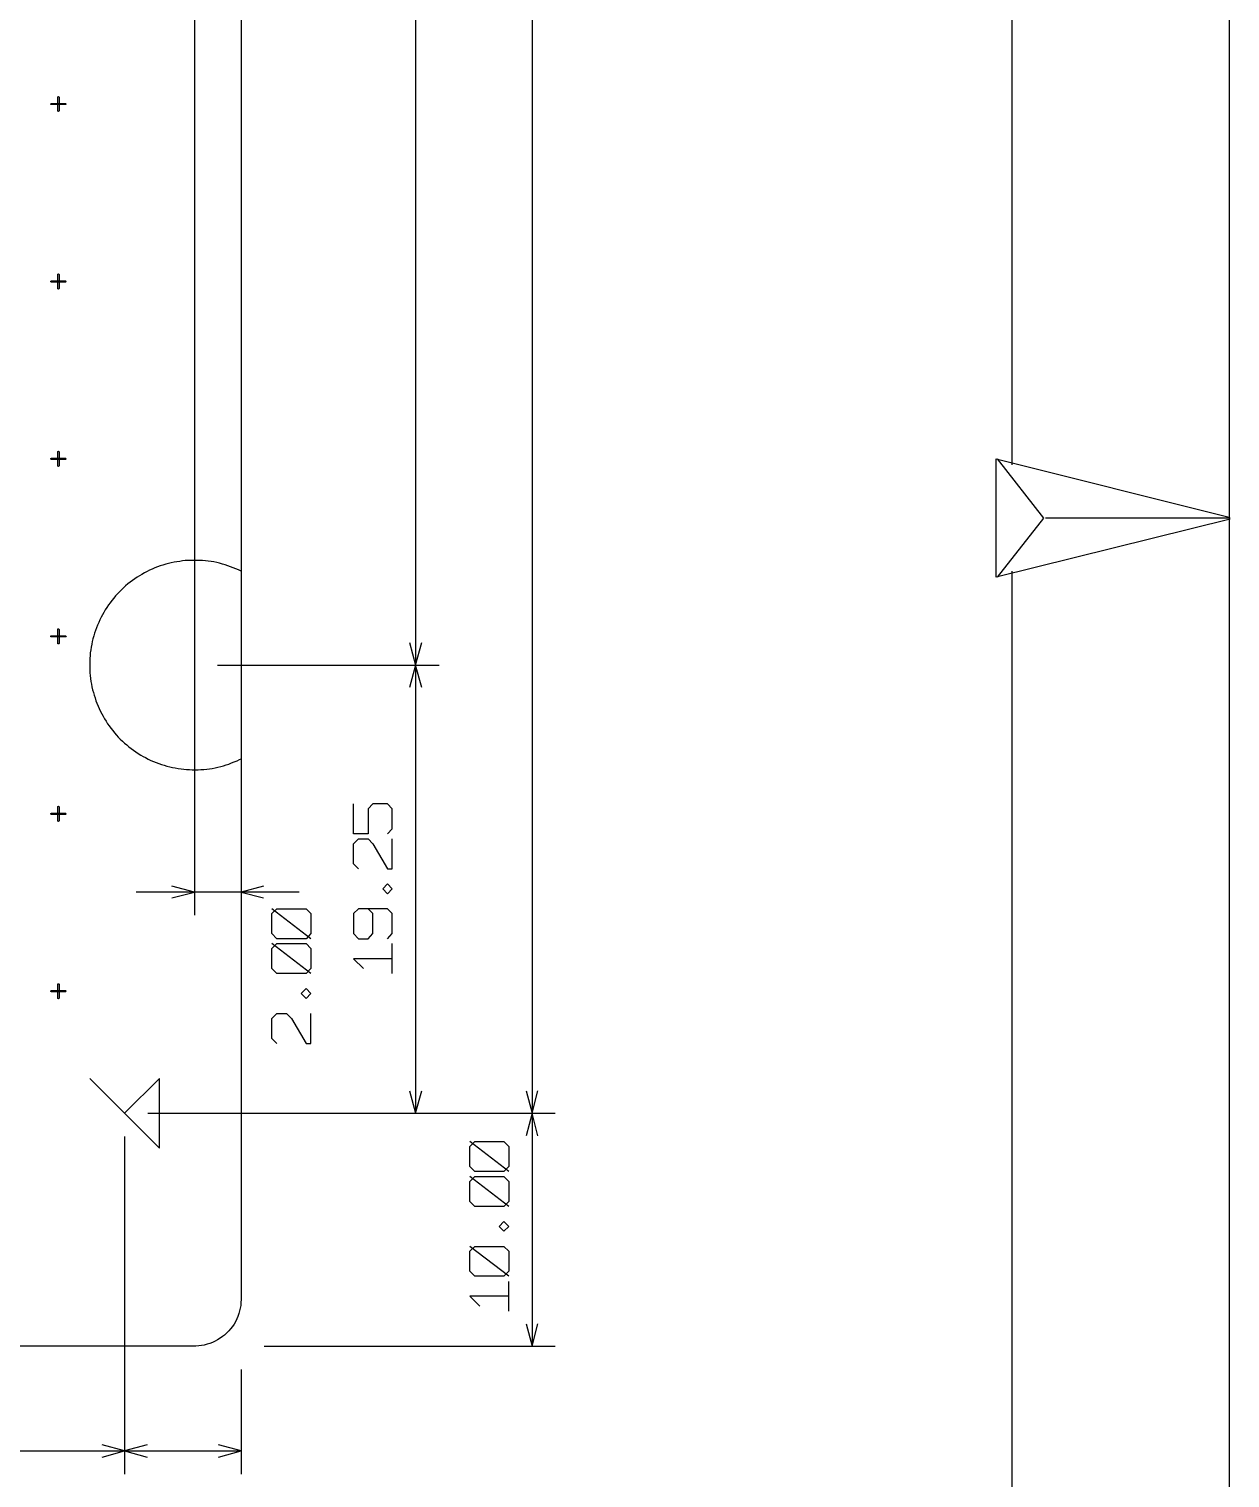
# Model space of a CAD drawing. Extents: x -658 to 530, y -320 to 521.
# Drawn here: x 384.5 to 530.4, y -16 to 160 of the extents above; entities that cross this region are included whole.
import ezdxf

# ---------------------------------------------------------------- set-up
doc = ezdxf.new("R2010")
doc.units = 0
doc.layers.add('1', color=1, linetype='CONTINUOUS')

msp = doc.modelspace()

# ---------------------------------------------------------------- linework, layer by layer
at = {"layer": '1'}
for p, q in [((530.35, -319.52), (530.35, 520.75)), ((503.92, 107.07), (503.92, 492.25)), ((445.6, 381.95), (445.6, 28.3)), ((410.25, 336.05), (410.25, 52.35)), ((431.45, 327.47), (431.45, 82.75)), ((404.57, 324.65), (404.57, 52.35)), ((410.25, 189.55), (410.25, 94.15)), ((388, 151.8), (388.05, 151.83)), ((388, 151.75), (388, 151.8)), ((388, 150.08), (388, 151.75)), ((388.05, 151.83), (388.1, 151.8)), ((388.1, 151.8), (388.13, 151.75)), ((388.13, 151.75), (388.13, 150.08)), ((387.15, 150.95), (387.2, 150.98)), ((387.15, 150.9), (387.15, 150.95)), ((387.15, 150.85), (387.15, 150.9)), ((387.2, 150.85), (387.15, 150.85)), ((387.2, 150.98), (388.9, 150.98)), ((388.9, 150.85), (387.2, 150.85)), ((388, 150.03), (388, 150.08)), ((388.05, 150), (388, 150.03)), ((388.1, 150.03), (388.05, 150)), ((388.13, 150.08), (388.1, 150.03)), ((388.9, 150.98), (388.95, 150.95)), ((388.95, 150.85), (388.9, 150.85)), ((388.95, 150.95), (388.98, 150.9)), ((388.98, 150.9), (388.95, 150.85)), ((387.15, 129.4), (387.2, 129.43)), ((387.15, 129.35), (387.15, 129.4)), ((387.15, 129.3), (387.15, 129.35)), ((387.2, 129.28), (387.15, 129.3)), ((387.2, 129.43), (388.9, 129.43)), ((388.9, 129.28), (387.2, 129.28)), ((388, 130.25), (388.05, 130.28)), ((388, 130.2), (388, 130.25)), ((388, 128.5), (388, 130.2)), ((388.05, 130.28), (388.1, 130.25)), ((388.1, 130.25), (388.13, 130.2)), ((388.13, 130.2), (388.13, 128.5)), ((388.9, 129.43), (388.95, 129.4)), ((388.95, 129.3), (388.9, 129.28)), ((388.95, 129.4), (388.98, 129.35)), ((388.98, 129.35), (388.95, 129.3)), ((388, 128.45), (388, 128.5)), ((388.05, 128.43), (388, 128.45)), ((388.1, 128.45), (388.05, 128.43)), ((388.13, 128.5), (388.1, 128.45)), ((387.15, 107.85), (387.2, 107.88)), ((387.15, 107.8), (387.15, 107.85)), ((387.15, 107.75), (387.15, 107.8)), ((387.2, 107.73), (387.15, 107.75)), ((387.2, 107.88), (388.9, 107.88)), ((388.9, 107.73), (387.2, 107.73)), ((388, 108.7), (388.05, 108.73)), ((388, 108.65), (388, 108.7)), ((388, 106.95), (388, 108.65)), ((388.05, 108.73), (388.1, 108.7)), ((388.1, 108.7), (388.13, 108.65)), ((388.13, 108.65), (388.13, 106.95)), ((388.9, 107.88), (388.95, 107.85)), ((388.95, 107.75), (388.9, 107.73)), ((388.95, 107.85), (388.98, 107.8)), ((388.98, 107.8), (388.95, 107.75)), ((501.98, 93.43), (501.98, 107.8)), ((501.98, 107.8), (530.28, 100.73)), ((507.78, 100.6), (502.13, 107.8)), ((388, 106.9), (388, 106.95)), ((388.05, 106.88), (388, 106.9)), ((388.1, 106.9), (388.05, 106.88)), ((388.13, 106.95), (388.1, 106.9)), ((530.4, 100.48), (501.98, 93.43)), ((502.13, 93.43), (507.78, 100.6)), ((530.4, 100.58), (508, 100.6)), ((401.42, 95.1), (401.1, 95)), ((401.77, 95.17), (401.42, 95.1)), ((402.1, 95.25), (401.77, 95.17)), ((402.45, 95.3), (402.1, 95.25)), ((402.8, 95.35), (402.45, 95.3)), ((403.12, 95.4), (402.8, 95.35)), ((403.47, 95.45), (403.12, 95.4)), ((403.82, 95.47), (403.47, 95.45)), ((404.17, 95.47), (403.82, 95.47)), ((404.52, 95.47), (404.17, 95.47)), ((404.87, 95.47), (404.52, 95.47)), ((405.22, 95.47), (404.87, 95.47)), ((405.57, 95.45), (405.22, 95.47)), ((405.92, 95.42), (405.57, 95.45)), ((406.25, 95.37), (405.92, 95.42)), ((406.6, 95.32), (406.25, 95.37)), ((406.95, 95.27), (406.6, 95.32)), ((407.3, 95.2), (406.95, 95.27)), ((407.62, 95.12), (407.3, 95.2)), ((407.97, 95.02), (407.62, 95.12)), ((397.62, 93.42), (397.32, 93.22)), ((397.92, 93.6), (397.62, 93.42)), ((398.2, 93.77), (397.92, 93.6)), ((398.52, 93.95), (398.2, 93.77)), ((398.82, 94.1), (398.52, 93.95)), ((399.12, 94.27), (398.82, 94.1)), ((399.45, 94.4), (399.12, 94.27)), ((399.77, 94.55), (399.45, 94.4)), ((400.1, 94.67), (399.77, 94.55)), ((400.42, 94.8), (400.1, 94.67)), ((400.75, 94.9), (400.42, 94.8)), ((401.1, 95), (400.75, 94.9)), ((408.3, 94.92), (407.97, 95.02)), ((408.62, 94.82), (408.3, 94.92)), ((408.95, 94.7), (408.62, 94.82)), ((409.27, 94.57), (408.95, 94.7)), ((409.6, 94.45), (409.27, 94.57)), ((409.92, 94.3), (409.6, 94.45)), ((410.25, 94.15), (409.92, 94.3)), ((503.92, -294.63), (503.92, 94.15)), ((395.47, 91.65), (395.22, 91.4)), ((395.72, 91.9), (395.47, 91.65)), ((395.97, 92.12), (395.72, 91.9)), ((396.22, 92.37), (395.97, 92.12)), ((396.5, 92.6), (396.22, 92.37)), ((396.77, 92.8), (396.5, 92.6)), ((397.05, 93.02), (396.77, 92.8)), ((397.32, 93.22), (397.05, 93.02)), ((394.15, 90.05), (393.95, 89.75)), ((394.35, 90.32), (394.15, 90.05)), ((394.55, 90.6), (394.35, 90.32)), ((394.77, 90.87), (394.55, 90.6)), ((395, 91.15), (394.77, 90.87)), ((395.22, 91.4), (395, 91.15)), ((393.1, 88.25), (392.95, 87.92)), ((393.25, 88.55), (393.1, 88.25)), ((393.4, 88.85), (393.25, 88.55)), ((393.57, 89.15), (393.4, 88.85)), ((393.75, 89.45), (393.57, 89.15)), ((393.95, 89.75), (393.75, 89.45)), ((387.15, 86.28), (387.2, 86.3)), ((387.15, 86.23), (387.15, 86.28)), ((387.2, 86.3), (388.9, 86.3)), ((388, 87.13), (388.05, 87.15)), ((388, 87.08), (388, 87.13)), ((388, 85.38), (388, 87.08)), ((388.05, 87.15), (388.1, 87.13)), ((388.1, 87.13), (388.13, 87.08)), ((388.13, 87.08), (388.13, 85.38)), ((388.9, 86.3), (388.95, 86.28)), ((388.95, 86.28), (388.98, 86.23)), ((392.35, 86.3), (392.25, 85.95)), ((392.45, 86.62), (392.35, 86.3)), ((392.55, 86.95), (392.45, 86.62)), ((392.67, 87.27), (392.55, 86.95)), ((392.8, 87.6), (392.67, 87.27)), ((392.95, 87.92), (392.8, 87.6)), ((387.15, 86.18), (387.15, 86.23)), ((387.2, 86.18), (387.15, 86.18)), ((388.9, 86.18), (387.2, 86.18)), ((388, 85.33), (388, 85.38)), ((388.05, 85.33), (388, 85.33)), ((388.1, 85.33), (388.05, 85.33)), ((388.13, 85.38), (388.1, 85.33)), ((388.95, 86.18), (388.9, 86.18)), ((388.98, 86.23), (388.95, 86.18)), ((391.97, 84.6), (391.92, 84.25)), ((392.02, 84.92), (391.97, 84.6)), ((392.1, 85.27), (392.02, 84.92)), ((392.17, 85.62), (392.1, 85.27)), ((392.25, 85.95), (392.17, 85.62)), ((430.72, 85.5), (431.45, 82.75)), ((431.45, 82.75), (432.2, 85.5)), ((391.87, 83.55), (391.85, 83.2)), ((391.85, 83.2), (391.85, 82.85)), ((391.85, 82.85), (391.85, 82.5)), ((391.9, 83.9), (391.87, 83.55)), ((391.92, 84.25), (391.9, 83.9)), ((407.4, 82.75), (434.3, 82.75)), ((407.4, 82.75), (434.3, 82.75)), ((431.45, 82.75), (430.72, 80.02)), ((432.2, 80.02), (431.45, 82.75)), ((431.45, 82.75), (431.45, 28.3)), ((391.85, 82.5), (391.87, 82.15)), ((391.87, 82.15), (391.87, 81.8)), ((391.87, 81.8), (391.92, 81.47)), ((391.92, 81.47), (391.95, 81.12)), ((391.95, 81.12), (392, 80.77)), ((392, 80.77), (392.07, 80.42)), ((392.07, 80.42), (392.12, 80.1)), ((392.12, 80.1), (392.2, 79.75)), ((392.2, 79.75), (392.3, 79.42)), ((392.3, 79.42), (392.4, 79.07)), ((392.4, 79.07), (392.5, 78.75)), ((392.5, 78.75), (392.6, 78.42)), ((392.6, 78.42), (392.72, 78.1)), ((392.72, 78.1), (392.87, 77.77)), ((392.87, 77.77), (393, 77.45)), ((393, 77.45), (393.15, 77.12)), ((393.15, 77.12), (393.32, 76.82)), ((393.32, 76.82), (393.47, 76.52)), ((393.47, 76.52), (393.65, 76.22)), ((393.65, 76.22), (393.85, 75.92)), ((393.85, 75.92), (394.02, 75.62)), ((394.02, 75.62), (394.22, 75.35)), ((394.22, 75.35), (394.42, 75.07)), ((394.42, 75.07), (394.65, 74.8)), ((394.65, 74.8), (394.87, 74.52)), ((394.87, 74.52), (395.1, 74.25)), ((395.1, 74.25), (395.32, 74)), ((395.32, 74), (395.57, 73.75)), ((395.57, 73.75), (395.82, 73.5)), ((395.82, 73.5), (396.07, 73.27)), ((396.07, 73.27), (396.35, 73.05)), ((396.35, 73.05), (396.62, 72.82)), ((396.62, 72.82), (396.9, 72.6)), ((396.9, 72.6), (397.17, 72.4)), ((397.17, 72.4), (397.45, 72.2)), ((397.45, 72.2), (397.75, 72.02)), ((397.75, 72.02), (398.05, 71.82)), ((398.05, 71.82), (398.35, 71.65)), ((398.35, 71.65), (398.65, 71.5)), ((398.65, 71.5), (398.95, 71.32)), ((398.95, 71.32), (399.27, 71.17)), ((399.27, 71.17), (399.6, 71.05)), ((399.6, 71.05), (399.92, 70.9)), ((399.92, 70.9), (400.25, 70.77)), ((400.25, 70.77), (400.57, 70.67)), ((400.57, 70.67), (400.9, 70.57)), ((400.9, 70.57), (401.22, 70.47)), ((401.22, 70.47), (401.57, 70.37)), ((407.77, 70.42), (408.1, 70.52)), ((408.1, 70.52), (408.45, 70.62)), ((408.45, 70.62), (408.77, 70.72)), ((408.77, 70.72), (409.1, 70.85)), ((409.1, 70.85), (409.42, 70.97)), ((409.42, 70.97), (409.75, 71.12)), ((409.75, 71.12), (410.05, 71.27)), ((410.05, 71.27), (410.25, 71.35)), ((410.25, 71.35), (410.25, 5.65)), ((401.57, 70.37), (401.9, 70.3)), ((401.9, 70.3), (402.25, 70.25)), ((402.25, 70.25), (402.6, 70.17)), ((402.6, 70.17), (402.95, 70.12)), ((402.95, 70.12), (403.27, 70.1)), ((403.27, 70.1), (403.62, 70.05)), ((403.62, 70.05), (403.97, 70.05)), ((403.97, 70.05), (404.32, 70.02)), ((404.32, 70.02), (404.67, 70.02)), ((404.67, 70.02), (405.02, 70.02)), ((405.02, 70.02), (405.37, 70.05)), ((405.37, 70.05), (405.72, 70.07)), ((405.72, 70.07), (406.07, 70.1)), ((406.07, 70.1), (406.4, 70.15)), ((406.4, 70.15), (406.75, 70.2)), ((406.75, 70.2), (407.1, 70.27)), ((407.1, 70.27), (407.42, 70.35)), ((407.42, 70.35), (407.77, 70.42)), ((388, 65.58), (388.05, 65.6)), ((388, 65.53), (388, 65.58)), ((388, 63.83), (388, 65.53)), ((388.05, 65.6), (388.1, 65.58)), ((388.1, 65.58), (388.13, 65.53)), ((388.13, 65.53), (388.13, 63.83)), ((423.92, 62.25), (423.92, 65.87)), ((426.27, 65.87), (425.67, 65.27)), ((425.67, 65.27), (425.67, 62.25)), ((428.05, 65.87), (426.27, 65.87)), ((428.62, 65.27), (428.05, 65.87)), ((428.62, 62.85), (428.62, 65.27)), ((387.15, 64.73), (387.2, 64.75)), ((387.15, 64.68), (387.15, 64.73)), ((387.15, 64.63), (387.15, 64.68)), ((387.2, 64.6), (387.15, 64.63)), ((387.2, 64.75), (388.9, 64.75)), ((388.9, 64.6), (387.2, 64.6)), ((388, 63.78), (388, 63.83)), ((388.05, 63.75), (388, 63.78)), ((388.1, 63.78), (388.05, 63.75)), ((388.13, 63.83), (388.1, 63.78)), ((388.9, 64.75), (388.95, 64.73)), ((388.95, 64.63), (388.9, 64.6)), ((388.95, 64.73), (388.98, 64.68)), ((388.98, 64.68), (388.95, 64.63)), ((425.67, 62.25), (423.92, 62.25)), ((423.92, 61.02), (424.5, 61.62)), ((424.5, 61.62), (425.67, 61.62)), ((425.67, 61.62), (426.27, 61.02)), ((428.05, 62.25), (428.62, 62.85)), ((428.62, 58), (428.62, 61.62)), ((423.92, 58.6), (423.92, 61.02)), ((426.27, 61.02), (428.05, 58)), ((424.5, 58), (423.92, 58.6)), ((428.05, 58), (428.62, 58)), ((417.32, 55.17), (397.5, 55.17)), ((404.57, 55.17), (401.85, 55.9)), ((401.85, 54.45), (404.57, 55.17)), ((412.97, 55.9), (410.25, 55.17)), ((410.25, 55.17), (412.97, 54.45)), ((427.45, 55.57), (428.05, 56.17)), ((428.05, 54.97), (427.45, 55.57)), ((428.05, 56.17), (428.62, 55.57)), ((428.62, 55.57), (428.05, 54.97)), ((414, 52.55), (414.6, 53.15)), ((418.72, 49.5), (414, 53.15)), ((414.6, 53.15), (418.15, 53.15)), ((418.15, 53.15), (418.72, 52.55)), ((424.5, 53.15), (423.92, 52.55)), ((428.05, 53.15), (424.5, 53.15)), ((426.27, 52.55), (425.67, 53.15)), ((428.62, 52.55), (428.05, 53.15)), ((414, 50.12), (414, 52.55)), ((418.72, 52.55), (418.72, 50.12)), ((423.92, 52.55), (423.92, 50.12)), ((426.27, 50.12), (426.27, 52.55)), ((428.62, 50.12), (428.62, 52.55)), ((414.6, 49.5), (414, 50.12)), ((418.15, 49.5), (414.6, 49.5)), ((418.72, 50.12), (418.15, 49.5)), ((423.92, 50.12), (424.5, 49.5)), ((424.5, 49.5), (425.67, 49.5)), ((425.67, 49.5), (426.27, 50.12)), ((428.05, 49.5), (428.62, 50.12)), ((414, 48.3), (414.6, 48.9)), ((418.72, 45.27), (414, 48.9)), ((414, 45.87), (414, 48.3)), ((414.6, 48.9), (418.15, 48.9)), ((418.15, 48.9), (418.72, 48.3)), ((418.72, 48.3), (418.72, 45.87)), ((428.62, 45.27), (428.62, 48.9)), ((414.6, 45.27), (414, 45.87)), ((418.72, 45.87), (418.15, 45.27)), ((428.62, 47.07), (423.92, 47.07)), ((423.92, 47.07), (425.1, 45.87)), ((388, 43.98), (388, 44.03)), ((388, 44.03), (388.05, 44.03)), ((388.05, 44.03), (388.1, 44.03)), ((388.1, 44.03), (388.13, 43.98)), ((418.15, 45.27), (414.6, 45.27)), ((387.15, 43.18), (387.2, 43.2)), ((387.15, 43.13), (387.15, 43.18)), ((387.15, 43.08), (387.15, 43.13)), ((387.2, 43.05), (387.15, 43.08)), ((387.2, 43.2), (388.9, 43.2)), ((388.9, 43.05), (387.2, 43.05)), ((388, 42.28), (388, 43.98)), ((388, 42.23), (388, 42.28)), ((388.13, 42.28), (388.1, 42.23)), ((388.13, 43.98), (388.13, 42.28)), ((388.9, 43.2), (388.95, 43.18)), ((388.95, 43.08), (388.9, 43.05)), ((388.95, 43.18), (388.98, 43.13)), ((388.98, 43.13), (388.95, 43.08)), ((417.55, 42.85), (418.15, 43.45)), ((418.15, 42.22), (417.55, 42.85)), ((418.15, 43.45), (418.72, 42.85)), ((418.72, 42.85), (418.15, 42.22)), ((388.05, 42.2), (388, 42.23)), ((388.1, 42.23), (388.05, 42.2)), ((414, 39.8), (414.6, 40.42)), ((414, 37.37), (414, 39.8)), ((414.6, 40.42), (415.77, 40.42)), ((415.77, 40.42), (416.37, 39.8)), ((416.37, 39.8), (418.15, 36.77)), ((418.72, 36.77), (418.72, 40.42)), ((414.6, 36.77), (414, 37.37)), ((418.15, 36.77), (418.72, 36.77)), ((391.85, 32.53), (400.33, 24.05)), ((400.33, 32.53), (396.1, 28.3)), ((400.33, 24.05), (400.33, 32.53)), ((430.72, 31.02), (431.45, 28.3)), ((431.45, 28.3), (432.2, 31.02)), ((444.87, 31.02), (445.6, 28.3)), ((445.6, 28.3), (446.32, 31.02)), ((398.92, 28.3), (448.42, 28.3)), ((398.92, 28.3), (448.42, 28.3)), ((398.92, 28.3), (434.3, 28.3)), ((445.6, 28.3), (444.87, 25.55)), ((446.32, 25.55), (445.6, 28.3)), ((445.6, 28.3), (445.6, 0)), ((396.1, 25.47), (396.1, -15.55)), ((396.1, 25.47), (396.1, -15.55)), ((438.05, 24.25), (438.65, 24.85)), ((442.77, 21.22), (438.05, 24.85)), ((438.65, 24.85), (442.17, 24.85)), ((442.17, 24.85), (442.77, 24.25)), ((438.05, 21.82), (438.05, 24.25)), ((442.77, 24.25), (442.77, 21.82)), ((438.65, 21.22), (438.05, 21.82)), ((442.17, 21.22), (438.65, 21.22)), ((442.77, 21.82), (442.17, 21.22)), ((438.05, 20), (438.65, 20.62)), ((442.77, 16.97), (438.05, 20.62)), ((438.05, 17.57), (438.05, 20)), ((438.65, 20.62), (442.17, 20.62)), ((442.17, 20.62), (442.77, 20)), ((442.77, 20), (442.77, 17.57)), ((438.65, 16.97), (438.05, 17.57)), ((442.17, 16.97), (438.65, 16.97)), ((442.77, 17.57), (442.17, 16.97)), ((441.6, 14.55), (442.17, 15.15)), ((442.17, 13.95), (441.6, 14.55)), ((442.17, 15.15), (442.77, 14.55)), ((442.77, 14.55), (442.17, 13.95)), ((438.05, 11.52), (438.65, 12.12)), ((442.77, 8.5), (438.05, 12.12)), ((438.05, 9.1), (438.05, 11.52)), ((438.65, 12.12), (442.17, 12.12)), ((442.17, 12.12), (442.77, 11.52)), ((442.77, 11.52), (442.77, 9.1)), ((438.65, 8.5), (438.05, 9.1)), ((442.77, 9.1), (442.17, 8.5)), ((442.17, 8.5), (438.65, 8.5)), ((442.77, 4.25), (442.77, 7.87)), ((410.22, 5.3), (410.2, 4.95)), ((410.25, 5.65), (410.22, 5.3)), ((442.77, 6.07), (438.05, 6.07)), ((438.05, 6.07), (439.25, 4.85)), ((409.85, 3.6), (409.72, 3.3)), ((409.97, 3.95), (409.85, 3.6)), ((410.07, 4.27), (409.97, 3.95)), ((410.15, 4.62), (410.07, 4.27)), ((410.2, 4.95), (410.15, 4.62)), ((408.75, 1.85), (408.52, 1.6)), ((408.97, 2.1), (408.75, 1.85)), ((409.2, 2.37), (408.97, 2.1)), ((409.4, 2.67), (409.2, 2.37)), ((409.57, 2.97), (409.4, 2.67)), ((409.72, 3.3), (409.57, 2.97)), ((444.87, 2.72), (445.6, 0)), ((445.6, 0), (446.32, 2.72)), ((404.57, 0), (5.65, 0)), ((404.75, 0), (404.57, 0)), ((405.1, 0.02), (404.75, 0)), ((405.45, 0.07), (405.1, 0.02)), ((405.77, 0.12), (405.45, 0.07)), ((406.12, 0.22), (405.77, 0.12)), ((406.45, 0.32), (406.12, 0.22)), ((406.77, 0.45), (406.45, 0.32)), ((407.1, 0.6), (406.77, 0.45)), ((407.4, 0.75), (407.1, 0.6)), ((407.7, 0.95), (407.4, 0.75)), ((407.97, 1.15), (407.7, 0.95)), ((408.25, 1.35), (407.97, 1.15)), ((408.52, 1.6), (408.25, 1.35)), ((413.07, 0), (448.42, 0)), ((410.25, -2.83), (410.25, -15.55)), ((396.1, -12.73), (393.35, -12)), ((398.82, -12), (396.1, -12.73)), ((410.25, -12.73), (407.5, -12)), ((14.15, -12.73), (396.1, -12.73)), ((393.35, -13.48), (396.1, -12.73)), ((396.1, -12.73), (398.82, -13.48)), ((396.1, -12.73), (410.25, -12.73)), ((407.5, -13.48), (410.25, -12.73))]:
    msp.add_line(p, q, dxfattribs=at)

doc.saveas('drawing.dxf')
